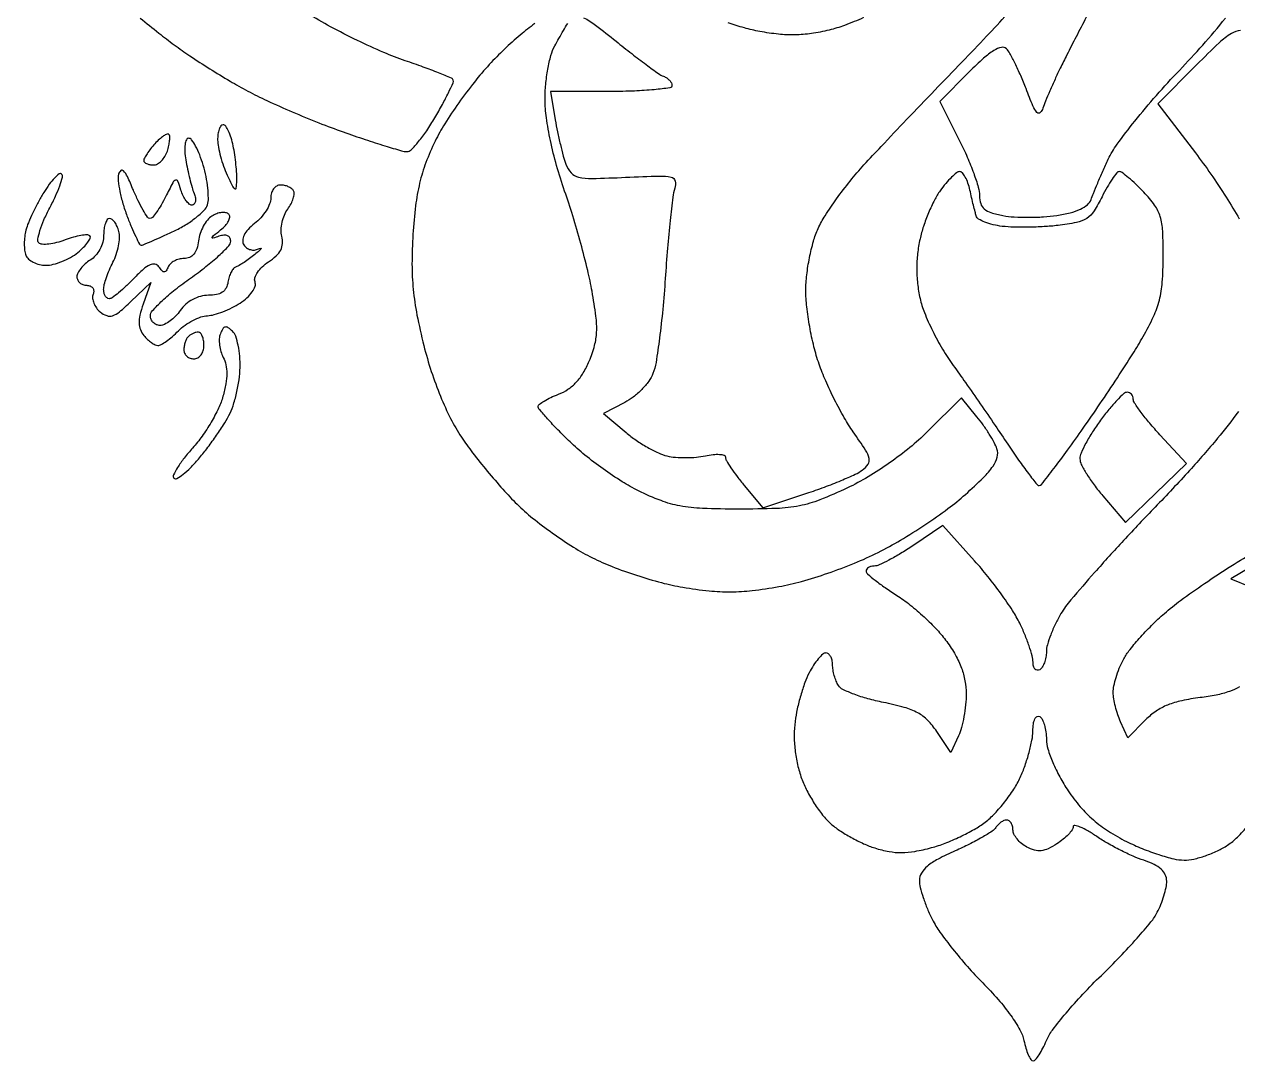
# Model space of a CAD drawing. Extents: x 4.4 to 43.5, y 2.7 to 80.
# Drawn here: x 11.01 to 26.36, y 2.71 to 15.82 of the extents above; entities that cross this region are included whole.
import ezdxf

# ---------------------------------------------------------------- set-up
doc = ezdxf.new("R2010")
doc.units = 0
doc.header["$MEASUREMENT"] = 0

msp = doc.modelspace()

# ---------------------------------------------------------------- linework, layer by layer
for points in [[(12.476994, 15.9024, 0.00444), (12.710856, 15.71364, 0.008108), (12.905481, 15.564458, 0.012262), (13.105247, 15.423869, 0.006832), (13.354974, 15.262014, 0.006811), (13.612233, 15.105074, 0.010962), (13.836081, 14.979207, 0.01453), (14.078969, 14.85849, 0.006866), (14.398765, 14.716268, 0.006798), (14.73779, 14.57646, 0.009537), (15.044391, 14.461592, 0.00423), (15.321791, 14.366287, 0.005863), (15.572155, 14.285883, 0.003768), (15.783229, 14.222554, 0.071107), (15.851468, 14.2128, 0.202358), (15.904642, 14.235239, 0.020916), (15.99734, 14.338755, 0.023386), (16.100894, 14.477336, 0.016596), (16.204277, 14.641583, 0.007318), (16.298969, 14.809307, 0.011069), (16.375964, 14.958223, 0.006018), (16.435894, 15.084532, 0.199949), (16.437087, 15.117386, 0.205762), (16.413743, 15.141737, 0.004085), (16.251527, 15.208891, 0.009027), (16.057277, 15.283403, 0.005851), (15.830126, 15.362866, -0.020895), (15.558048, 15.467334, -0.010512), (15.223529, 15.620512, -0.01042), (14.883811, 15.793622, -0.015203), (14.592709, 15.961269, -0.01651)], [(17.469143, 15.832853, 0.015821), (17.284694, 15.687767, 0.015841), (17.083545, 15.507817, 0.015598), (16.893118, 15.314589, 0.019428), (16.703993, 15.093685, 0.013381), (16.506555, 14.82985, 0.013511), (16.330013, 14.565412, 0.026661), (16.20713, 14.344859, 0.02418), (16.09052, 14.074095, 0.031135), (16.011491, 13.815009, 0.028024), (15.959812, 13.527385, 0.014861), (15.926522, 13.16667, 0.015374), (15.914641, 12.790362, 0.024552), (15.930163, 12.469102, 0.023915), (15.977557, 12.14497, 0.013669), (16.064033, 11.758897, 0.017143), (16.159204, 11.430364, 0.018266), (16.274906, 11.116116, 0.019418), (16.403917, 10.833427, 0.029798), (16.539137, 10.600807, 0.017124), (16.681381, 10.401717, 0.009496), (16.867641, 10.168351, 0.009461), (17.065457, 9.938913, 0.015055), (17.244094, 9.751171, 0.025595), (17.44044, 9.575826, 0.014722), (17.693323, 9.384246, 0.014684), (17.959363, 9.206298, 0.023691), (18.196797, 9.072616, 0.023571), (18.448102, 8.960906, 0.014006), (18.756738, 8.850637, 0.014), (19.071495, 8.757691, 0.023289), (19.341766, 8.699359, 0.0154), (19.67295, 8.654308, 0.027806), (19.946346, 8.640954, 0.0276), (20.220895, 8.657992, 0.014921), (20.555955, 8.707604, 0.023886), (20.845016, 8.773644, 0.014837), (21.177293, 8.877174, 0.014578), (21.513187, 9.003939, 0.018615), (21.814288, 9.14103, 0.018267), (22.095281, 9.294904, 0.01226), (22.40517, 9.490077, 0.012357), (22.696317, 9.694123, 0.023755), (22.91723, 9.874049, 0.011558), (23.144599, 10.087621, 0.046914), (23.266797, 10.232756, 0.085773), (23.319726, 10.346683, 0.148767), (23.316459, 10.450097, 0.042191), (23.281272, 10.530774, 0.015324), (23.218518, 10.638804, 0.015069), (23.14228, 10.753401, 0.017388), (23.062665, 10.857708), (22.865573, 11.098115), (22.430004, 10.662547, -0.025161), (22.214755, 10.467936, -0.018244), (21.957136, 10.272787, -0.018182), (21.684602, 10.095999, -0.024179), (21.424168, 9.956839, -0.016724), (21.074949, 9.805495, -0.045581), (20.816657, 9.72999, -0.039003), (20.527143, 9.69645, -0.009713), (20.0502, 9.687891, -0.009288), (19.589893, 9.697124, -0.035455), (19.304708, 9.72848, -0.045886), (19.065336, 9.795269, -0.023927), (18.7812, 9.919322, -0.025723), (18.573965, 10.035495, -0.014489), (18.334538, 10.19627, -0.014432), (18.101697, 10.372977, -0.022859), (17.91405, 10.538807, -0.007033), (17.760062, 10.692222, -0.010505), (17.630243, 10.830962, -0.005823), (17.525682, 10.950291, -0.178843), (17.5122, 10.986778, -0.234221), (17.526177, 11.014979, -0.026151), (17.587188, 11.056559, -0.027421), (17.669683, 11.100677, -0.018837), (17.76748, 11.141862, 0.058565), (17.888558, 11.204577, 0.056784), (17.993194, 11.294217, 0.051848), (18.082511, 11.41284, 0.036517), (18.15801, 11.561919, 0.033056), (18.224847, 11.757247, 0.055965), (18.250962, 11.927976, 0.042433), (18.241875, 12.130504, 0.011797), (18.193322, 12.444836, 0.01534), (18.137613, 12.709426, 0.007181), (18.050138, 13.048382, 0.007108), (17.948179, 13.401441, 0.009897), (17.846224, 13.714177, -0.014613), (17.744334, 14.037013, -0.016341), (17.665603, 14.353502, -0.017643), (17.614544, 14.64086, -0.034525), (17.597932, 14.872651, -0.024243), (17.606596, 15.061064, -0.021223), (17.6335, 15.256406, -0.021772), (17.673035, 15.430871, -0.057626), (17.720604, 15.549451, -0.004441), (17.773786, 15.645537, -0.003854), (17.831206, 15.745337, -0.003879), (17.884595, 15.834897, -0.011349)], [(18.086164, 15.907913, -0.046869), (18.237777, 15.813811, -0.008606), (18.497089, 15.6099, 0.005124), (18.694398, 15.452509, 0.006737), (18.877814, 15.313188, 0.005043), (19.033733, 15.200446, 0.06247), (19.098125, 15.166002, -0.05755), (19.138689, 15.144813, -0.058765), (19.17304, 15.115062, -0.064917), (19.196385, 15.081661, -0.120667), (19.2042, 15.049749, -0.375501), (19.177869, 15.019631, -0.009002), (18.978354, 14.996392, -0.01527), (18.730148, 14.979635, -0.009218), (18.435364, 14.9742), (17.666528, 14.9742), (17.726859, 14.61465, 0.009764), (17.755476, 14.462386, 0.008201), (17.791586, 14.302188, 0.008294), (17.829402, 14.156938, 0.022509), (17.862485, 14.055851, 0.091935), (17.930243, 13.943997, 0.157144), (18.023504, 13.889222, 0.060849), (18.191587, 13.872737, 0.005399), (18.617844, 13.887485, -0.003874), (19.049025, 13.903719, -0.062539), (19.193543, 13.889944, -0.283954), (19.244082, 13.840614, -0.143733), (19.240264, 13.748334, 0.050929), (19.214601, 13.636248, 0.004332), (19.180768, 13.342458, 0.005703), (19.147372, 12.990418, 0.004385), (19.118672, 12.6054, -0.007094), (19.087534, 12.216143, -0.008525), (19.046828, 11.851139, -0.007462), (19.00283, 11.545638, -0.055115), (18.963896, 11.403902, -0.06385), (18.909861, 11.306322, -0.034985), (18.821343, 11.201909, -0.034236), (18.715004, 11.106894, -0.045912), (18.606155, 11.037277), (18.33924, 10.89925), (18.62367, 10.65735, 0.025374), (18.749631, 10.56079, 0.020941), (18.89289, 10.47069, 0.021442), (19.03159, 10.399068, 0.051632), (19.14075, 10.361602, 0.036868), (19.248184, 10.344954, 0.020988), (19.379613, 10.339948, 0.020871), (19.513079, 10.346043, 0.032219), (19.6272, 10.3635, -0.026178), (19.724504, 10.379589, -0.045242), (19.806446, 10.381317, -0.061816), (19.863363, 10.370206, -0.324334), (19.881, 10.345876, 0.134355), (19.892724, 10.303035, 0.012901), (19.950687, 10.210587, 0.015692), (20.027373, 10.102532, 0.01176), (20.118232, 9.988343), (20.355463, 9.704178), (20.909568, 9.888572, 0.008711), (21.132595, 9.967132, 0.009741), (21.344521, 10.050693, 0.009133), (21.521987, 10.128528, 0.049987), (21.612152, 10.181536, 0.084525), (21.685098, 10.256648, 0.211746), (21.698834, 10.330132, 0.086847), (21.654235, 10.433939, 0.00812), (21.497613, 10.665203, -0.023569), (21.384635, 10.843657, -0.012825), (21.262155, 11.072389, -0.012754), (21.149276, 11.311873, -0.01972), (21.065398, 11.524636, -0.02377), (21.0007, 11.742593, -0.015778), (20.946448, 11.997789, -0.015897), (20.909403, 12.249493, -0.029633), (20.898058, 12.455236, -0.028128), (20.909932, 12.651562, -0.019841), (20.944356, 12.86998, -0.020094), (20.994361, 13.077747, -0.037656), (21.053853, 13.2399, -0.036027), (21.142098, 13.40184, -0.013518), (21.287697, 13.615577, -0.013311), (21.459381, 13.840643, -0.015755), (21.633752, 14.0436, -0.003608), (21.852276, 14.278874, -0.00122), (22.173742, 14.618346, -0.001213), (22.530922, 14.991874, -0.001393), (22.873857, 15.346782, 0.003471), (23.185929, 15.672446, 0.005464), (23.448845, 15.956815, 0.001702)], [(21.627726, 15.908186, -0.014519), (21.38758, 15.810525, -0.029261), (21.1923, 15.750394, -0.023795), (20.968786, 15.706801, -0.031429), (20.762037, 15.689768, -0.030695), (20.550966, 15.69864, -0.021164), (20.314155, 15.73339, -0.020624), (20.120346, 15.778619, -0.01618), (19.914326, 15.842995, -0.016464)], [(24.44618, 15.912352, 0.00164), (24.317824, 15.665629, 0.001657), (24.200734, 15.436891, 0.004242), (24.117922, 15.2703, 0.005743), (24.050851, 15.128331, 0.005364), (23.985477, 14.981602, 0.00535), (23.930215, 14.850057, 0.018172), (23.89826, 14.7627, -0.12664), (23.862188, 14.705958, -0.425148), (23.822827, 14.707983, -0.079863), (23.771768, 14.79015, -0.007665), (23.683852, 15.009444, 0.010497), (23.6163, 15.175216, 0.012304), (23.545137, 15.329343, 0.011282), (23.479161, 15.456156, 0.070896), (23.435468, 15.514372, 0.261651), (23.372636, 15.532003, 0.079347), (23.277973, 15.492357, 0.044276), (23.147655, 15.394623, 0.013622), (22.969255, 15.225328), (22.592028, 14.8473), (22.843914, 14.348928, -0.014308), (22.940337, 14.14377, -0.01566), (23.021808, 13.939453, -0.015245), (23.080429, 13.76114, -0.071907), (23.0958, 13.654812, 0.074112), (23.110785, 13.554272, 0.143956), (23.155018, 13.487031, 0.102692), (23.24046, 13.440538, 0.027061), (23.392465, 13.403412, 0.03172), (23.533532, 13.386112, 0.01542), (23.715096, 13.381069, 0.015227), (23.90508, 13.387438, 0.021224), (24.074193, 13.405502, 0.024245), (24.24275, 13.439202, 0.046777), (24.372401, 13.484961, 0.062091), (24.461976, 13.540723, 0.142711), (24.506822, 13.605373, -0.016642), (24.535713, 13.683011, -0.003679), (24.590596, 13.813961, -0.003821), (24.656327, 13.96442, -0.003672), (24.725214, 14.115877, -0.048601), (24.83677, 14.305691, -0.011491), (25.059836, 14.598245, -0.011721), (25.333077, 14.92406, -0.011311), (25.62447, 15.240685, 0.010924), (25.920406, 15.561749, 0.010378), (26.207265, 15.900875, 0.010382)], [(26.396414, 15.744544, 0.121676), (26.281992, 15.707993, 0.052164), (26.127643, 15.589288, 0.007705), (25.846198, 15.313507), (25.353753, 14.81587), (25.826795, 14.197085, -0.011978), (26.02162, 13.929171, -0.010002), (26.215831, 13.635812, -0.010131), (26.382725, 13.360222, -0.026978)], [(26.371237, 10.922553, -0.013411), (26.106773, 10.584444, -0.012094), (25.753388, 10.17727, -0.007382), (25.317763, 9.713152, 0.005057), (24.918664, 9.291894, 0.006083), (24.552354, 8.887573, 0.005254), (24.251972, 8.540522, 0.040164), (24.126261, 8.365414, 0.022512), (24.055657, 8.235355, 0.021616), (23.995985, 8.097726, 0.022138), (23.954082, 7.971958, 0.069447), (23.9418, 7.883957, -0.044036), (23.935538, 7.812994, -0.044972), (23.916949, 7.744742, -0.049076), (23.889669, 7.688822, -0.116847), (23.8572, 7.6563, -0.162271), (23.825142, 7.648732, -0.19086), (23.797451, 7.662696, -0.124452), (23.778725, 7.698763, -0.057882), (23.7726, 7.751497, 0.066511), (23.762092, 7.830142, 0.015835), (23.723316, 7.956695, 0.016007), (23.669047, 8.100436, 0.015204), (23.604824, 8.24294, 0.030655), (23.512554, 8.405933, 0.012363), (23.36787, 8.616907, 0.012179), (23.200472, 8.837012, 0.015111), (23.033774, 9.033012), (22.6305, 9.479123), (22.2498, 9.223724, -0.011778), (22.096283, 9.125897, -0.014937), (21.949867, 9.043242, -0.012966), (21.824772, 8.981556, -0.107604), (21.76335, 8.967962, 0.058352), (21.723131, 8.963113, 0.080063), (21.689571, 8.949068, 0.101121), (21.667691, 8.928367, 0.166562), (21.660689, 8.90415, 0.204996), (21.677827, 8.868944, 0.010851), (21.77617, 8.787502, 0.015617), (21.90147, 8.694457, 0.010608), (22.049479, 8.59615, -0.027574), (22.215081, 8.477872, -0.017713), (22.394057, 8.323798, -0.017804), (22.559021, 8.160019, -0.031632), (22.68089, 8.012407, -0.028011), (22.790764, 7.841328, -0.039761), (22.866999, 7.67745, -0.043442), (22.911584, 7.515791, -0.045601), (22.9266, 7.351487, -0.025333), (22.919572, 7.212862, -0.0193), (22.89837, 7.06231, -0.019653), (22.867414, 6.922436, -0.042631), (22.830497, 6.818839), (22.734394, 6.607916), (22.55435, 6.875084, 0.046922), (22.438806, 7.016005, 0.073433), (22.313611, 7.10993, 0.056824), (22.144145, 7.178309, 0.018074), (21.878914, 7.241489, -0.018061), (21.683872, 7.287944, -0.022795), (21.50755, 7.3455, -0.021739), (21.367297, 7.405556, -0.140421), (21.310356, 7.456213, -0.045708), (21.282214, 7.511157, -0.026667), (21.258303, 7.581265, -0.026493), (21.241712, 7.654634, -0.040189), (21.235895, 7.71975, 0.05367), (21.229296, 7.776389, 0.07299), (21.210767, 7.82431, 0.092291), (21.183728, 7.856495, 0.173718), (21.152173, 7.8678, 0.186411), (21.112231, 7.852373, 0.033199), (21.055626, 7.793675, 0.03192), (20.995253, 7.712085, 0.023999), (20.939254, 7.615458, 0.032789), (20.885821, 7.493088, 0.016056), (20.833242, 7.331195, 0.015854), (20.789177, 7.158776, 0.022158), (20.761606, 7.002108, 0.033448), (20.750588, 6.827508, 0.027561), (20.761587, 6.641171, 0.027267), (20.793295, 6.454874, 0.030607), (20.844292, 6.280358, 0.032966), (20.911236, 6.126924, 0.023315), (21.005314, 5.964104, 0.023639), (21.110319, 5.816341, 0.045071), (21.210118, 5.710321, 0.034956), (21.32391, 5.622796, 0.019987), (21.472125, 5.532779, 0.019891), (21.629201, 5.453767, 0.031021), (21.770678, 5.399826, 0.029947), (21.950725, 5.355315, 0.047017), (22.109384, 5.341234, 0.043127), (22.277402, 5.356676, 0.020876), (22.488246, 5.403736, 0.02753), (22.659555, 5.45982, 0.018199), (22.849717, 5.541979, 0.018333), (23.029252, 5.635649, 0.033527), (23.166926, 5.726751, 0.040145), (23.287844, 5.835366, 0.023458), (23.415147, 5.982938, 0.023351), (23.529439, 6.143644, 0.036322), (23.61075, 6.292879, 0.021804), (23.671428, 6.443625, 0.018123), (23.722978, 6.608618, 0.018503), (23.759141, 6.763357, 0.046224), (23.770742, 6.878743, -0.031691), (23.777201, 6.969331, -0.075619), (23.796146, 7.03388, -0.153459), (23.824222, 7.064567, -0.276448), (23.8572, 7.0641, -0.143212), (23.889799, 7.027873, -0.041476), (23.916949, 6.956895, -0.038017), (23.935568, 6.867984, -0.032621), (23.9418, 6.772568, 0.076214), (23.960125, 6.653047, 0.024184), (24.022567, 6.483372, 0.023514), (24.111514, 6.298297, 0.024131), (24.21675, 6.124035, 0.029247), (24.370302, 5.922052, 0.03686), (24.535788, 5.755496, 0.036128), (24.726734, 5.612522, 0.026412), (24.957, 5.481391, 0.019748), (25.154401, 5.391963, 0.018455), (25.36271, 5.316167, 0.018796), (25.552553, 5.26271, 0.057937), (25.684739, 5.246617, 0.056342), (25.805885, 5.25965, 0.028088), (25.954528, 5.301732, 0.027469), (26.105347, 5.363194, 0.036175), (26.234639, 5.436233, 0.046755), (26.358503, 5.536393, 0.024468), (26.493574, 5.681833, 0.024111)], [(26.38522, 7.437635, -0.040647), (26.257938, 7.381042, -0.033898), (26.090147, 7.334722, -0.020937), (25.888001, 7.302159, 0.022451), (25.654943, 7.263892, 0.04466), (25.476204, 7.209209, 0.052582), (25.32987, 7.130926, 0.047312), (25.197343, 7.021358), (24.971584, 6.795599), (24.879692, 6.99728, -0.026654), (24.844499, 7.086891, -0.019552), (24.814793, 7.189485, -0.019861), (24.794289, 7.289091, -0.040849), (24.7878, 7.368382, -0.052307), (24.796374, 7.450115, -0.021315), (24.824244, 7.558509, -0.020812), (24.864368, 7.673435, -0.024937), (24.911863, 7.777714, -0.046674), (24.986198, 7.893551, -0.015125), (25.116576, 8.050221, -0.014932), (25.272836, 8.21656, -0.016246), (25.43454, 8.3685, -0.022582), (25.640132, 8.533612, -0.008553), (25.94114, 8.745955, -0.008451), (26.276803, 8.966044, -0.010214), (26.59938, 9.160737, 0.012351)], [(26.88711, 9.169797), (26.275909, 8.807402), (26.525905, 8.706324, 0.049343)]]:
    msp.add_lwpolyline(points, format="xyb")
for points in [[(12.838206, 14.431194, 0.308889), (12.81525, 14.435519, 0.044605), (12.771201, 14.411333, 0.037789), (12.717759, 14.36927, 0.023224), (12.661281, 14.312407, 0.016761), (12.607493, 14.248812, 0.020841), (12.562066, 14.186094, 0.019639), (12.528819, 14.131364, 0.127339), (12.5208, 14.100389, 0.201319), (12.529906, 14.078688, 0.084692), (12.556402, 14.060282, 0.064766), (12.595606, 14.047774, 0.044898), (12.641999, 14.0436, 0.126775), (12.692492, 14.056612, 0.069401), (12.743965, 14.095175, 0.062016), (12.788586, 14.152038, 0.058604), (12.818924, 14.219175, 0.023138), (12.837598, 14.289075, 0.031035), (12.847574, 14.353881, 0.031908), (12.848989, 14.406461, 0.189342)], [(13.525425, 14.5512, 0.233964), (13.497353, 14.537304, 0.074667), (13.474266, 14.495285, 0.05637), (13.459159, 14.433751, 0.037058), (13.455216, 14.36085, 0.042447), (13.464779, 14.27001, 0.018554), (13.492048, 14.151862, 0.018205), (13.530467, 14.027817, 0.023166), (13.575245, 13.9167, 0.005794), (13.642453, 13.774306, 0.145198), (13.67132, 13.742751, 0.540456), (13.690678, 13.75209, 0.023032), (13.698329, 13.842675, 0.024896), (13.697317, 13.930082, 0.010463), (13.68765, 14.047301, 0.010322), (13.672071, 14.172441, 0.013226), (13.652325, 14.286825, 0.025315), (13.62668, 14.388097, 0.037239), (13.593237, 14.47354, 0.041586), (13.5574, 14.534614, 0.24393)], [(13.08854, 14.382, 0.303621), (13.059857, 14.362814, 0.065373), (13.043616, 14.302041, 0.04728), (13.04042, 14.213492, 0.026999), (13.052433, 14.10705, 0.010305), (13.074403, 13.990928, 0.008774), (13.102241, 13.869377, 0.008871), (13.131483, 13.75964, 0.024611), (13.157154, 13.68405, -0.047979), (13.17351, 13.627321, -0.088644), (13.173892, 13.57949, -0.139714), (13.158892, 13.548154, -0.214895), (13.131918, 13.536, -0.178609), (13.095772, 13.549338, -0.057238), (13.056149, 13.591915, -0.048735), (13.019427, 13.653495, -0.037967), (12.991635, 13.72635, 0.020479), (12.953233, 13.838653, 0.425978), (12.923638, 13.85099, 0.16999), (12.888085, 13.818055, 0.005477), (12.797219, 13.64175, -0.016295), (12.740015, 13.536418, -0.023494), (12.682171, 13.447567, -0.020732), (12.629845, 13.380908, -0.219375), (12.599237, 13.3668, -0.249782), (12.56877, 13.383033, -0.015576), (12.512662, 13.472418, -0.020061), (12.450813, 13.588573, -0.0133), (12.388859, 13.72635, 0.010485), (12.313625, 13.896212, 0.076781), (12.26421, 13.969829, 0.397421), (12.229519, 13.972254, 0.166176), (12.202497, 13.928641, 0.084218), (12.197644, 13.844055, 0.021703), (12.218712, 13.708452, 0.021462), (12.256667, 13.553652, 0.020364), (12.30832, 13.399891, 0.007965), (12.365318, 13.257494, 0.012595), (12.41916, 13.137526, 0.006552), (12.467519, 13.039956, 0.281486), (12.486419, 13.0284, 0.09921), (12.511734, 13.033473, 0.002386), (12.622615, 13.080394, 0.005128), (12.752278, 13.137575, 0.003452), (12.899197, 13.205401, 0.026647), (13.047005, 13.284751, 0.029822), (13.179837, 13.376721, 0.031135), (13.281975, 13.467663, 0.118993), (13.32579, 13.540065, 0.079261), (13.338325, 13.623489, 0.02389), (13.33102, 13.751917, 0.023283), (13.308875, 13.897309, 0.023352), (13.273324, 14.039864, 0.02068), (13.22807, 14.170935, 0.030359), (13.17676, 14.281498, 0.030545), (13.126441, 14.362426, 0.242982)], [(11.480427, 13.927773, 0.373021), (11.450209, 13.929932, 0.040229), (11.393339, 13.879735, 0.034068), (11.325522, 13.799075, 0.01956), (11.254605, 13.693591, 0.014885), (11.183766, 13.570728, 0.012569), (11.116059, 13.43681, 0.012755), (11.060477, 13.311493, 0.034129), (11.029422, 13.218939, 0.034899), (11.013991, 13.136809, 0.028285), (11.008669, 13.047306, 0.029135), (11.013295, 12.963897, 0.06327), (11.028521, 12.901689, 0.120698), (11.062273, 12.85305, 0.064912), (11.123119, 12.811932, 0.058757), (11.200132, 12.78406, 0.057532), (11.282073, 12.7746, 0.062263), (11.374929, 12.786208, 0.033017), (11.485369, 12.822163, 0.032275), (11.595092, 12.874529, 0.042884), (11.686578, 12.936518, 0.024857), (11.759673, 13.002056, 0.041067), (11.813567, 13.065005, 0.051314), (11.843768, 13.117334, 0.310398), (11.838421, 13.146546, 0.213257), (11.804618, 13.159564, 0.028147), (11.726427, 13.151016, 0.02862), (11.629831, 13.129171, 0.020327), (11.5244, 13.0942, -0.027096), (11.417799, 13.060435, -0.035777), (11.317596, 13.042093, -0.038737), (11.235866, 13.03947, -0.187152), (11.194117, 13.057883, -0.248919), (11.180085, 13.103655, -0.027166), (11.20768, 13.214137, -0.028175), (11.258246, 13.350368, -0.019), (11.330357, 13.499743, 0.014899), (11.403499, 13.648134, 0.022739), (11.457097, 13.781286, 0.019009), (11.490594, 13.889878, 0.267785)], [(22.846149, 13.959, 0.168807), (22.806206, 13.945119, 0.025143), (22.741175, 13.888175, 0.025927), (22.66863, 13.810222, 0.019718), (22.597239, 13.717894, 0.03744), (22.525457, 13.599204, 0.018479), (22.451599, 13.439062, 0.018226), (22.386848, 13.266373, 0.025323), (22.342527, 13.10725, 0.028286), (22.31198, 12.923181, 0.027104), (22.30182, 12.734185, 0.026858), (22.312164, 12.543481, 0.026578), (22.342895, 12.354306, 0.042765), (22.39844, 12.174526, 0.018723), (22.500822, 11.946844, 0.018368), (22.628218, 11.711835, 0.023379), (22.763406, 11.5056, -0.003419), (22.917794, 11.289409, -0.001856), (23.104767, 11.021662, -0.001849), (23.292998, 10.747813, -0.002925), (23.452094, 10.51155, 0.006154), (23.590315, 10.309121, 0.009681), (23.714469, 10.139116, 0.004212), (23.823023, 9.998827, 0.248538), (23.851584, 9.986188, 0.212776), (23.881049, 10.0019, 0.001999), (24.034532, 10.20064, 0.006248), (24.209066, 10.43451, 0.003948), (24.4071, 10.711478, 0.004492), (24.619897, 11.019969, 0.003796), (24.839551, 11.349972, 0.003829), (25.035265, 11.653958, 0.010656), (25.166474, 11.87134, 0.022208), (25.297309, 12.124294, 0.046319), (25.371302, 12.333231, 0.043544), (25.408122, 12.560304, 0.017535), (25.420274, 12.87457, 0.012354), (25.413257, 13.206746, 0.061204), (25.38204, 13.390711, 0.083645), (25.311709, 13.533655, 0.034866), (25.173822, 13.69942, 0.011547), (25.074139, 13.798855, 0.016102), (24.980179, 13.882748, 0.012481), (24.899374, 13.946991, 0.163108), (24.86354, 13.959, 0.228767), (24.831755, 13.943655, 0.017923), (24.774354, 13.865808, 0.021568), (24.7106, 13.7633, 0.014691), (24.646717, 13.64175, -0.030013), (24.545097, 13.461987, -0.105098), (24.451639, 13.368259, -0.09444), (24.322618, 13.31536, -0.021591), (24.088649, 13.278178, -0.014281), (23.912303, 13.262998, -0.010376), (23.715459, 13.255799, -0.010497), (23.528231, 13.25677, -0.022513), (23.384201, 13.267042, -0.028213), (23.266699, 13.287531, -0.037144), (23.162898, 13.320015, -0.040713), (23.084607, 13.3587, -0.186851), (23.054068, 13.397964, -0.010633), (23.039725, 13.44972, -0.002734), (23.018798, 13.533919, -0.002782), (22.995979, 13.630258, -0.002825), (22.974354, 13.72635, 0.0298), (22.949188, 13.815445, 0.042221), (22.915666, 13.890659, 0.049164), (22.879315, 13.943575, 0.221164)], [(14.250107, 13.7898, 0.132771), (14.203618, 13.777234, 0.100542), (14.16401, 13.741901, 0.087717), (14.137362, 13.689048, 0.073132), (14.1282, 13.62674, -0.097271), (14.113665, 13.552733, -0.043807), (14.068169, 13.464359, -0.041153), (14.00203, 13.376492, -0.044224), (13.92384, 13.302931, 0.035545), (13.840269, 13.226994, 0.074048), (13.789663, 13.155251, 0.105526), (13.772521, 13.089823, 0.151016), (13.787481, 13.032152, 0.097061), (13.822201, 12.994664, 0.090405), (13.86935, 12.971896, 0.09032), (13.921539, 12.967218, 0.096642), (13.970691, 12.981535, -0.060158), (13.99994, 12.992409, -0.673802), (14.005044, 12.985272, -0.071076), (13.982096, 12.958414, -0.009803), (13.925853, 12.910825, -0.012485), (13.858914, 12.859123, -0.012869), (13.790139, 12.811365, -0.012682), (13.728527, 12.773091, -0.052235), (13.688596, 12.754965, 0.141212), (13.657164, 12.733354, 0.050223), (13.626649, 12.687537, 0.044927), (13.601501, 12.62762, 0.039551), (13.586136, 12.561564, -0.084077), (13.561203, 12.485622, -0.123063), (13.51451, 12.433435, -0.102863), (13.441899, 12.403502, -0.046535), (13.338954, 12.3939, 0.065809), (13.239211, 12.380715, 0.057207), (13.141138, 12.341868, 0.056453), (13.053196, 12.281158, 0.060432), (12.983313, 12.20355, -0.039134), (12.92313, 12.130717, -0.040589), (12.853015, 12.069115, -0.044005), (12.783757, 12.026485, -0.116476), (12.727503, 12.0132, -0.098531), (12.680903, 12.022473, -0.097824), (12.641268, 12.04889, -0.098063), (12.614724, 12.08833, -0.099548), (12.6054, 12.134697, -0.188289), (12.631014, 12.200303, -0.017863), (12.754507, 12.325097, -0.020875), (12.918564, 12.467014, -0.014931), (13.113, 12.612254, 0.013772), (13.307451, 12.756804, 0.019526), (13.471493, 12.896619, 0.015985), (13.596083, 13.019097, 0.192834), (13.6206, 13.080303, 0.123703), (13.609916, 13.122825, 0.173687), (13.581126, 13.148826, 0.126972), (13.53443, 13.155312, 0.054384), (13.47255, 13.141263, -0.012463), (13.396707, 13.117221, -0.582137), (13.387318, 13.126367, -0.160335), (13.402013, 13.1491, -0.00461), (13.493567, 13.221602, 0.042498), (13.55339, 13.276832, 0.066949), (13.593179, 13.334169, 0.09356), (13.608023, 13.384577, 0.224985), (13.595259, 13.420341, 0.152131), (13.558841, 13.439461, 0.072326), (13.505378, 13.441445, 0.061518), (13.443969, 13.427055, 0.051613), (13.383892, 13.397575, 0.083755), (13.326769, 13.346819, 0.044901), (13.274334, 13.268079, 0.043064), (13.234014, 13.175731, 0.051725), (13.213131, 13.083317, -0.045784), (13.191854, 12.983679, -0.09621), (13.154489, 12.914249, -0.121107), (13.100398, 12.873621, -0.101136), (13.029831, 12.8592, 0.062259), (12.96678, 12.851319, 0.059778), (12.906676, 12.828136, 0.064615), (12.858387, 12.793909, 0.110367), (12.830391, 12.75345, -0.041552), (12.805113, 12.703503, -0.26094), (12.781054, 12.690086, -0.212647), (12.753275, 12.702519, -0.028729), (12.712469, 12.753659, 0.184874), (12.66254, 12.787027, 0.166206), (12.60042, 12.780425, 0.075583), (12.516326, 12.724585, 0.017445), (12.3941, 12.605609, -0.0131), (12.295875, 12.508319, -0.017832), (12.202028, 12.426215, -0.014815), (12.121027, 12.364193, -0.157237), (12.081972, 12.3516, -0.166635), (12.055736, 12.360593, -0.095232), (12.033402, 12.386036, -0.076113), (12.018304, 12.42399, -0.05673), (12.0132, 12.46883, -0.063754), (12.020892, 12.528913, -0.018698), (12.047733, 12.618186, -0.018453), (12.085762, 12.717301, -0.018832), (12.13076, 12.812657, 0.039009), (12.172597, 12.911446, 0.033379), (12.201207, 13.0208, 0.03476), (12.213632, 13.124141, 0.076636), (12.205493, 13.203028, 0.040181), (12.183597, 13.265706, 0.051589), (12.153294, 13.318692, 0.061297), (12.119657, 13.35516, 0.177666), (12.087933, 13.3668, 0.245454), (12.059253, 13.351818, 0.066922), (12.035153, 13.304882, 0.05155), (12.018646, 13.236755, 0.033688), (12.0132, 13.156017, -0.068252), (12.000882, 13.066199, -0.05466), (11.96447, 12.975508, -0.055341), (11.909934, 12.896061, -0.075243), (11.844, 12.839567, 0.041443), (11.779264, 12.791258, 0.043473), (11.724503, 12.73364, 0.047568), (11.68671, 12.675707, 0.121331), (11.6748, 12.62735, 0.115859), (11.684346, 12.586707, 0.100471), (11.711297, 12.552099, 0.093261), (11.751598, 12.528869, 0.084427), (11.799045, 12.5208, -0.096335), (11.843463, 12.512162, -0.142867), (11.874393, 12.487759, -0.145835), (11.886967, 12.450976, -0.101892), (11.879795, 12.407454, 0.119167), (11.873091, 12.355857, 0.068761), (11.888383, 12.294782, 0.062456), (11.92219, 12.23397, 0.061562), (11.970109, 12.183057, 0.087146), (12.051486, 12.136585, 0.169472), (12.125394, 12.1359, 0.09351), (12.213375, 12.185457, 0.016135), (12.356336, 12.313837), (12.608754, 12.555669), (12.513585, 12.282667, 0.023608), (12.472125, 12.142827, 0.065799), (12.460949, 12.041267, 0.089916), (12.477596, 11.959631, 0.078214), (12.522267, 11.884533, 0.03201), (12.567484, 11.836645, 0.034411), (12.61742, 11.796158, 0.036716), (12.664752, 11.767844, 0.116952), (12.700359, 11.7594, 0.133508), (12.74001, 11.77018, 0.022151), (12.807005, 11.813614, 0.022956), (12.883054, 11.873295, 0.018529), (12.959157, 11.943957, -0.041214), (13.043199, 12.015179, -0.034276), (13.142974, 12.076642, -0.035586), (13.242773, 12.120308, -0.074526), (13.325749, 12.136483, 0.056883), (13.4119, 12.150156, 0.024462), (13.522532, 12.186812, 0.023822), (13.637755, 12.237784, 0.028985), (13.740026, 12.296624, 0.039481), (13.826909, 12.363909, 0.054382), (13.892273, 12.437797, 0.066793), (13.928925, 12.507821, 0.180739), (13.92844, 12.563013, -0.172959), (13.927151, 12.616959, -0.067756), (13.960272, 12.684836, -0.056347), (14.019829, 12.755283, -0.044115), (14.098461, 12.817351, 0.040072), (14.195729, 12.892862, 0.087508), (14.253103, 12.967405, 0.104568), (14.275673, 13.048002, 0.076146), (14.26753, 13.140985, -0.068668), (14.259116, 13.223009, -0.044573), (14.270923, 13.317743, -0.04419), (14.299627, 13.410076, -0.062356), (14.341965, 13.485013, 0.036769), (14.384307, 13.551759, 0.045378), (14.413064, 13.619566, 0.051863), (14.425496, 13.678822, 0.165674), (14.416597, 13.717663, 0.100306), (14.390666, 13.745303, 0.052166), (14.3493, 13.76861, 0.048894), (14.300045, 13.78445, 0.053411)], [(13.644523, 11.938479, 0.04112), (13.590114, 11.984624, 0.208378), (13.552098, 11.992739, 0.211626), (13.520653, 11.970401, 0.042434), (13.489959, 11.907057, 0.078896), (13.476523, 11.843693, 0.042967), (13.479266, 11.764014, 0.041471), (13.496274, 11.681462, 0.051375), (13.526, 11.608885, -0.071928), (13.559895, 11.515389, -0.052663), (13.570814, 11.405398, -0.042633), (13.558774, 11.274176, -0.023032), (13.522904, 11.115824, -0.043702), (13.467312, 10.966399, -0.021779), (13.372741, 10.787837, -0.021437), (13.257976, 10.610155, -0.029451), (13.139113, 10.461727, 0.017171), (13.030903, 10.3332, 0.027666), (12.948916, 10.215927, 0.026512), (12.896327, 10.120074, 0.321657), (12.903176, 10.081027, 0.336384), (12.939954, 10.076376, 0.034455), (13.017462, 10.128508, 0.03199), (13.111399, 10.211722, 0.019344), (13.21201, 10.3212, 0.013391), (13.318196, 10.453115, 0.009798), (13.429167, 10.604874, 0.009914), (13.528679, 10.752872, 0.021521), (13.597807, 10.8711, 0.042511), (13.649821, 10.993753, 0.021813), (13.6948, 11.15471, 0.021511), (13.726932, 11.325593, 0.030233), (13.739699, 11.480182, 0.026981), (13.735104, 11.623747, 0.029713), (13.714959, 11.761361, 0.031041), (13.683768, 11.875471, 0.11458)], [(13.2117, 11.9286, 0.065559), (13.180592, 11.924504, 0.03911), (13.145342, 11.912032, 0.038504), (13.111567, 11.893791, 0.053359), (13.0848, 11.8722, 0.077955), (13.063162, 11.842511, 0.038133), (13.044967, 11.799232, 0.036641), (13.032558, 11.750326, 0.043841), (13.0284, 11.703, 0.111732), (13.038137, 11.659969, 0.100101), (13.065677, 11.623335, 0.094518), (13.106846, 11.598759, 0.087646), (13.1553, 11.5902, 0.130775), (13.204009, 11.603161, 0.10214), (13.245188, 11.63955, 0.08892), (13.272736, 11.694308, 0.072314), (13.2822, 11.7594, 0.039769), (13.277039, 11.824188, 0.059018), (13.261491, 11.878897, 0.07762), (13.23868, 11.916126, 0.219986)], [(24.964319, 11.1672, 0.189622), (24.921547, 11.150374, 0.014961), (24.833035, 11.062899, 0.018667), (24.731573, 10.948154, 0.013154), (24.625919, 10.812134, 0.016385), (24.526042, 10.66656, 0.019486), (24.441873, 10.522774, 0.018633), (24.380878, 10.397582, 0.106825), (24.366059, 10.325684, 0.116175), (24.383487, 10.254739, 0.020129), (24.451701, 10.133489, 0.020938), (24.545285, 9.995093, 0.017391), (24.655839, 9.8559), (24.944361, 9.5175), (25.328513, 9.89185), (25.712665, 10.2662), (25.377132, 10.63021, -0.010992), (25.248608, 10.775944, -0.015147), (25.140163, 10.912698, -0.011733), (25.057171, 11.029762, -0.149406), (25.0416, 11.08071, 0.088122), (25.035734, 11.113733, 0.094693), (25.018899, 11.141793, 0.100035), (24.993801, 11.160565, 0.111143)], [(23.439193, 5.7528, 0.097623), (23.404467, 5.745955, 0.05251), (23.365897, 5.725174, 0.049469), (23.3296, 5.694729, 0.055157), (23.301463, 5.658755, -0.111464), (23.255135, 5.611509, -0.012734), (23.126913, 5.533295, -0.014872), (22.967156, 5.447565, -0.011598), (22.78887, 5.363722, 0.016417), (22.570536, 5.258465, 0.051882), (22.435389, 5.168811, 0.084264), (22.360414, 5.082159, 0.137136), (22.3344, 4.989097, 0.061374), (22.345283, 4.90077, 0.018825), (22.382858, 4.771481, 0.018528), (22.436219, 4.628646, 0.019293), (22.499362, 4.492107, 0.037399), (22.594554, 4.335622, 0.012892), (22.754301, 4.124195, 0.012728), (22.943068, 3.899303, 0.014416), (23.135591, 3.693708, -0.017181), (23.330387, 3.483367, -0.023016), (23.491131, 3.279074, -0.025264), (23.607633, 3.097364, -0.080727), (23.658004, 2.962931, 0.022524), (23.682233, 2.864956, 0.033717), (23.712856, 2.782321, 0.035951), (23.745094, 2.722483, 0.256609), (23.772911, 2.7072, 0.221848), (23.803714, 2.721575, 0.027822), (23.848978, 2.782126, 0.028464), (23.89721, 2.864562, 0.019944), (23.942325, 2.962266, -0.06408), (24.018743, 3.095522, -0.012849), (24.190018, 3.309781, -0.013384), (24.403862, 3.550265, -0.012139), (24.637174, 3.787116, 0.009005), (24.87148, 4.022013, 0.010087), (25.088284, 4.256633, 0.009459), (25.264692, 4.463177, 0.051877), (25.345486, 4.585349, 0.025824), (25.391088, 4.685048, 0.021171), (25.42961, 4.7957, 0.021676), (25.456331, 4.90064, 0.051543), (25.4646, 4.980638, 0.112677), (25.446245, 5.061054, 0.097388), (25.394228, 5.130486, 0.071588), (25.304468, 5.190679, 0.032265), (25.172661, 5.243827, -0.024701), (25.039297, 5.295272, -0.012875), (24.878278, 5.371728, -0.012772), (24.716693, 5.458872, -0.019025), (24.580461, 5.543938, 0.017244), (24.465203, 5.61648, 0.034159), (24.368402, 5.664316, 0.050333), (24.300686, 5.684531, 0.470876), (24.2802, 5.667601, -0.159294), (24.2673, 5.628136, -0.032968), (24.219738, 5.571414, -0.031573), (24.153172, 5.510145, -0.02521), (24.074373, 5.452638, -0.033969), (23.963957, 5.390567, -0.084254), (23.874994, 5.36536, -0.096158), (23.790041, 5.37249, -0.054037), (23.693673, 5.411364, -0.050401), (23.626782, 5.456356, -0.050245), (23.570169, 5.513864, -0.054881), (23.531444, 5.574613, -0.114966), (23.5188, 5.628877, 0.062381), (23.512865, 5.67626, 0.080626), (23.495415, 5.716397, 0.098026), (23.469553, 5.74326, 0.153421)]]:
    msp.add_lwpolyline(points, format="xyb", close=True)

doc.saveas('drawing.dxf')
